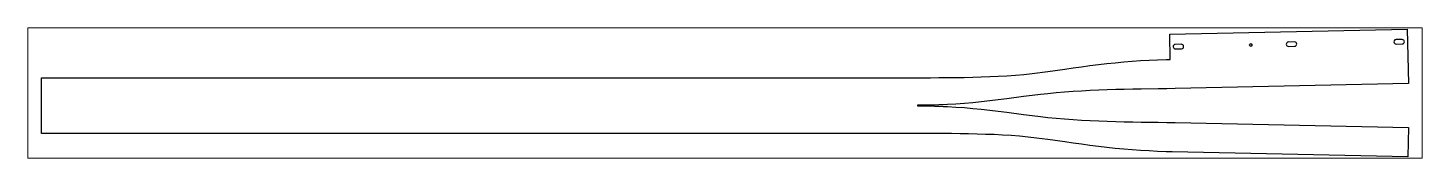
# Paper-space layout 'Layout1' of a CAD drawing. Header units: millimetres. Extents: x 0 to 257, y 85 to 110.
# The model-space entities are those that its viewports show. They can reach past a viewport. Long polylines and large blocks are cut down to what shows.
import ezdxf

# ---------------------------------------------------------------- set-up
doc = ezdxf.new("R2010")
doc.units = ezdxf.units.MM
doc.header["$LTSCALE"] = 25
doc.layers.add('3_Pezzi', color=7, linetype='Continuous')
doc.layers.add('5_Bulloni', color=7, linetype='Continuous')

msp = doc.modelspace()

# ---------------------------------------------------------------- linework, layer by layer
at = {"layer": '3_Pezzi', "color": 3, "linetype": 'Continuous'}
for p, q in [((2684.2, 140.5), (3249.2, 152.8)), ((2685.5, 80.4), (2684.2, 140.5)), ((3249.2, 152.8), (3252.1, 22.8)), ((2494.2, 65.3), (2514.3, 67.8)), ((2514.3, 67.8), (2534.4, 70.1)), ((2534.4, 70.1), (2554.4, 72.3)), ((2554.4, 72.3), (2574.6, 74.2)), ((2574.6, 74.2), (2594.7, 75.9)), ((2594.7, 75.9), (2614.9, 77.3)), ((2614.9, 77.3), (2635, 78.5)), ((2635, 78.5), (2655.2, 79.5)), ((2655.2, 79.5), (2675.4, 80.2)), ((2675.4, 80.2), (2685.5, 80.4)), ((0, -96.5), (0, 36.5)), ((0, 36.5), (2084.3, 36.5)), ((2084.3, 36.5), (2104.5, 36.6)), ((2104.5, 36.6), (2114.6, 36.6)), ((2114.6, 36.6), (2134.8, 36.7)), ((2134.8, 36.7), (2155, 36.9)), ((2155, 36.9), (2175.2, 37.1)), ((2175.2, 37.1), (2195.4, 37.4)), ((2195.4, 37.4), (2215.6, 37.9)), ((2215.6, 37.9), (2235.8, 38.4)), ((2235.8, 38.4), (2256, 39.1)), ((2256, 39.1), (2276.3, 40)), ((2276.3, 40), (2296.6, 41.1)), ((2296.6, 41.1), (2316.8, 42.5)), ((2316.8, 42.5), (2336.9, 44.3)), ((2336.9, 44.3), (2357, 46.4)), ((2357, 46.4), (2394.2, 51.1)), ((2394.2, 51.1), (2434.2, 56.9)), ((2434.2, 56.9), (2454.2, 59.8)), ((2454.2, 59.8), (2474.2, 62.6)), ((2474.2, 62.6), (2494.2, 65.3)), ((2414, 0.3), (2393.9, -1.7)), ((2434.1, 2), (2414, 0.3)), ((2454.3, 3.5), (2434.1, 2)), ((2474.5, 4.7), (2454.3, 3.5)), ((2494.9, 5.8), (2474.5, 4.7)), ((2515.1, 6.7), (2494.9, 5.8)), ((2535.4, 7.4), (2515.1, 6.7)), ((2555.6, 8), (2535.4, 7.4)), ((2575.9, 8.5), (2555.6, 8)), ((2596.1, 8.9), (2575.9, 8.5)), ((2616.3, 9.3), (2596.1, 8.9)), ((2656.7, 10), (2616.3, 9.3)), ((2676.9, 10.3), (2656.7, 10)), ((2697.2, 10.7), (2676.9, 10.3)), ((3252.1, 22.8), (2697.2, 10.7)), ((2094.4, -29.4), (2084.3, -29.4)), ((2084.3, -29.4), (2084.3, -30.6)), ((2084.3, -30.6), (2094.4, -30.6)), ((2104.5, -29.3), (2094.4, -29.4)), ((2094.4, -30.6), (2104.5, -30.7)), ((2114.6, -29.1), (2104.5, -29.3)), ((2104.5, -30.7), (2114.6, -30.9)), ((2124.7, -28.9), (2114.6, -29.1)), ((2114.6, -30.9), (2124.7, -31.2)), ((2134.8, -28.5), (2124.7, -28.9)), ((2124.7, -31.2), (2134.8, -31.5)), ((2144.9, -28.1), (2134.8, -28.5)), ((2134.8, -31.5), (2144.9, -31.9)), ((2155, -27.6), (2144.9, -28.1)), ((2144.9, -31.9), (2155, -32.4)), ((2175.2, -26.5), (2155, -27.6)), ((2155, -32.4), (2175.2, -33.5)), ((2195.5, -25), (2175.2, -26.5)), ((2215.7, -23.3), (2195.5, -25)), ((2235.8, -21.3), (2215.7, -23.3)), ((2256, -19.1), (2235.8, -21.3)), ((2276.1, -16.6), (2256, -19.1)), ((2296.3, -14), (2276.1, -16.6)), ((2336.5, -8.4), (2296.3, -14)), ((2356.6, -5.9), (2336.5, -8.4)), ((2376.7, -3.5), (2356.6, -5.9)), ((2393.9, -1.7), (2376.7, -3.5)), ((2175.2, -33.5), (2195.5, -35)), ((2195.5, -35), (2215.7, -36.7)), ((2215.7, -36.7), (2235.8, -38.7)), ((2235.8, -38.7), (2256, -40.9)), ((2256, -40.9), (2276.1, -43.4)), ((2276.1, -43.4), (2296.3, -46)), ((2296.3, -46), (2336.5, -51.6)), ((2336.5, -51.6), (2356.6, -54.1)), ((2356.6, -54.1), (2376.7, -56.5)), ((2376.7, -56.5), (2393.9, -58.3)), ((2393.9, -58.3), (2414, -60.3)), ((2414, -60.3), (2434.1, -62)), ((2434.1, -62), (2454.3, -63.5)), ((2454.3, -63.5), (2474.5, -64.7)), ((2474.5, -64.7), (2494.9, -65.8)), ((2494.9, -65.8), (2515.1, -66.7)), ((2084.3, -96.5), (0, -96.5)), ((2124.7, -96.7), (2084.3, -96.5)), ((2144.9, -96.8), (2124.7, -96.7)), ((2165.1, -97), (2144.9, -96.8)), ((2185.3, -97.3), (2165.1, -97)), ((2205.5, -97.7), (2185.3, -97.3)), ((2225.7, -98.1), (2205.5, -97.7)), ((2245.9, -98.8), (2225.7, -98.1)), ((2266.1, -99.5), (2245.9, -98.8)), ((2515.1, -66.7), (2535.4, -67.4)), ((2535.4, -67.4), (2555.6, -68)), ((2555.6, -68), (2575.9, -68.5)), ((2575.9, -68.5), (2596.1, -68.9)), ((2596.1, -68.9), (2616.3, -69.3)), ((2616.3, -69.3), (2656.7, -70)), ((2656.7, -70), (2676.9, -70.4)), ((2676.9, -70.4), (2697.2, -70.8)), ((2697.2, -70.8), (3252.1, -82.8)), ((3252.1, -82.8), (3250.5, -152.8)), ((2286.5, -100.6), (2266.1, -99.5)), ((2306.7, -101.8), (2286.5, -100.6)), ((2326.9, -103.4), (2306.7, -101.8)), ((2347, -105.3), (2326.9, -103.4)), ((2367.1, -107.6), (2347, -105.3)), ((2394.2, -111.1), (2367.1, -107.6)), ((2434.2, -116.9), (2394.2, -111.1)), ((2454.2, -119.8), (2434.2, -116.9)), ((2474.2, -122.6), (2454.2, -119.8)), ((2494.2, -125.3), (2474.2, -122.6)), ((2514.3, -127.8), (2494.2, -125.3)), ((2534.4, -130.1), (2514.3, -127.8)), ((2554.4, -132.3), (2534.4, -130.1)), ((2574.6, -134.2), (2554.4, -132.3)), ((2594.7, -135.9), (2574.6, -134.2)), ((2614.9, -137.3), (2594.7, -135.9)), ((2635, -138.5), (2614.9, -137.3)), ((2655.2, -139.5), (2635, -138.5)), ((2675.4, -140.2), (2655.2, -139.5)), ((2690.2, -140.6), (2675.4, -140.2)), ((3250.5, -152.8), (2690.2, -140.6))]:
    msp.add_line(p, q, dxfattribs=at)
at = {"layer": '5_Bulloni', "color": 4, "linetype": 'Continuous'}
for p, q in [((2711.9, 116.3), (2697.4, 116)), ((2697.6, 105.5), (2712.1, 105.8)), ((2981.1, 122.1), (2966.6, 121.8)), ((2966.8, 111.3), (2981.3, 111.6)), ((3237, 127.7), (3222.5, 127.4)), ((3222.8, 116.9), (3237.3, 117.2))]:
    msp.add_line(p, q, dxfattribs=at)
at = {"layer": '5_Bulloni', "color": 2, "linetype": 'Continuous'}
msp.add_circle((2877, 114.6), 3.25, dxfattribs=at)
at = {"layer": '5_Bulloni', "color": 4, "linetype": 'Continuous'}
for centre, start, end in [((2697.5, 110.7), 91.2417, 271.2417), ((2712, 111), 271.2417, 91.2417), ((2966.7, 116.6), 91.2444, 271.2417), ((2981.2, 116.9), 271.2417, 91.2417), ((3222.7, 122.2), 91.2417, 271.2444), ((3237.1, 122.5), 271.2444, 91.2417)]:
    msp.add_arc(centre, 5.25, start, end, dxfattribs=at)

psp = doc.layouts.get("Layout1")

# ---------------------------------------------------------------- viewports
at = {"layer": '0'}
psp.add_viewport(center=(128.5, 97.5), size=(257, 24.14329), view_center_point=(1626.03, 0), view_height=311.61797, dxfattribs=at)

doc.saveas('drawing.dxf')
